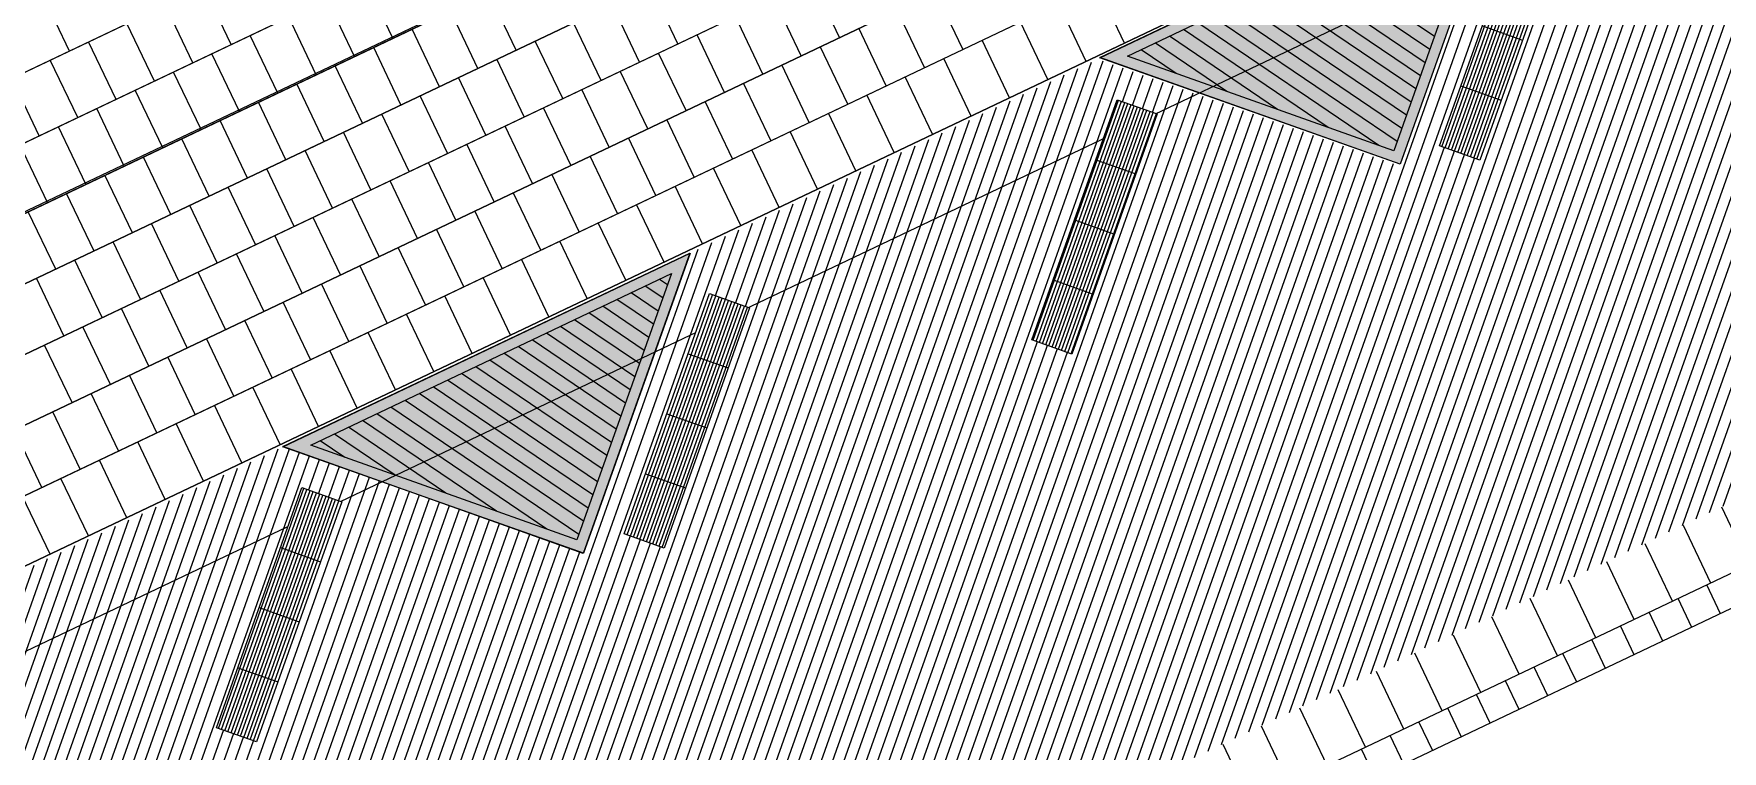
# Model space of a CAD drawing. Header units: metres. Extents: x 679599 to 680028, y 2748524 to 2748840.
# Drawn here: x 679946.38 to 679962.27, y 2748662.06 to 2748668.82 of the extents above; entities that cross this region are included whole.
import ezdxf

# ---------------------------------------------------------------- set-up
doc = ezdxf.new("R2010")
doc.units = ezdxf.units.M
doc.header["$LTSCALE"] = 5
doc.layers.add('00-AUX', color=2, linetype='Continuous', plot=False)
doc.layers.add('00-AUX Tree Pit', color=2, linetype='Continuous', plot=False)
for name, color, linetype, lineweight, plot in [('02-L-B-Barrier Curb', 210, 'Continuous', 5, False), ('02-L-B-Channel', 140, 'Continuous', 5, False), ('02-L-B-Curb', 11, 'Continuous', 5, False)]:
    doc.layers.add(name, color=color, linetype=linetype, lineweight=lineweight, plot=plot)
for name, color, linetype, lineweight, true_color in [('02-L-Joints-Paviment_07_Precast Concrete Blocks 60X40', 7, 'Continuous', 5, 0x999999), ('03-TR-Pavement_07_Precast Concrete Blocks 20X10', 7, 'Continuous', 5, 0x999999), ('03-TR-Pavement_07_Precast Concrete Blocks 60X40', 7, 'Continuous', 5, 0x999999), ('03-TR-Pavement_07_Precast irregular Concrete Blocks', 7, 'Continuous', 5, 0xb3b3b3)]:
    doc.layers.add(name, color=color, linetype=linetype, lineweight=lineweight, true_color=true_color)
doc.layers.add('03-TR-Tree Pit_Green', color=46, linetype='Continuous')
doc.layers.add('03-TR-Tree Pit_White', color=7, linetype='Continuous', true_color=0xfcfcfc)
doc.layers.add('04-BK-Tree Pit', color=6, linetype='Continuous', lineweight=5)

# ---------------------------------------------------------------- blocks, each defined once
blk = doc.blocks.new('*U3')
at = {"layer": '02-L-B-Channel'}
blk.add_lwpolyline([(0, -0.301), (0, 0)], dxfattribs=at)
blk = doc.blocks.new('*U4')
at = {"layer": '02-L-B-Channel', "color": 0, "linetype": 'ByBlock', "lineweight": -2, "transparency": 16777216, "rotation": 205.4480529310802}
for p in [(679962.25, 2748663.363), (679961.979, 2748663.234), (679961.708, 2748663.105), (679961.437, 2748662.976), (679960.896, 2748662.718), (679961.167, 2748662.847), (679960.625, 2748662.589), (679960.354, 2748662.46), (679960.083, 2748662.331), (679959.541, 2748662.073), (679959.812, 2748662.202), (679959.27, 2748661.945), (679958.999, 2748661.816)]:
    blk.add_blockref('*U3', p, dxfattribs=at)
blk = doc.blocks.new('Alcorque Parking 8m2')
at = {"layer": '03-TR-Tree Pit_Green', "ltscale": 0.3}
h = blk.add_hatch(dxfattribs=at)
h.set_pattern_fill('ANSI31', color=256, scale=0.04, angle=40)
h.set_pattern_definition([(85, (-679726.04474, -2748720.75428), (-0.1265167266577, 0.011068779329), [])])
h.paths.add_polyline_path([(-1.079, -0.384), (2.316, 1.231), (-0.189, 2.121)])
at = {"layer": '03-TR-Tree Pit_White'}
h = blk.add_hatch(color=256, dxfattribs=at)
h.dxf.hatch_style = 1
h.paths.add_polyline_path([(-1.254, -0.578), (2.577, 1.245), (-0.25, 2.249)])
at = {"layer": '02-L-B-Curb'}
blk.add_lwpolyline([(2.577, 1.245), (-0.25, 2.249), (-1.254, -0.578)], close=True, dxfattribs=at)
at = {"layer": '02-L-B-Curb', "color": 6}
blk.add_lwpolyline([(2.316, 1.231), (-0.189, 2.121), (-1.079, -0.384)], close=True, dxfattribs=at)
blk = doc.blocks.new('*U37')
at = {"layer": '02-L-Joints-Paviment_07_Precast Concrete Blocks 60X40'}
blk.add_line((0, 0.599), (0, 0), dxfattribs=at)
blk = doc.blocks.new('*U38')
at = {"layer": '02-L-Joints-Paviment_07_Precast Concrete Blocks 60X40', "color": 0, "linetype": 'ByBlock', "lineweight": -2, "transparency": 16777216, "rotation": 25.44814319928735}
for p in [(679962.521, 2748663.824), (679962.16, 2748663.652), (679961.799, 2748663.48), (679961.437, 2748663.309), (679961.076, 2748663.137), (679960.715, 2748662.965), (679960.354, 2748662.793), (679959.993, 2748662.621), (679959.631, 2748662.449), (679959.27, 2748662.277), (679958.909, 2748662.105), (679958.548, 2748661.934), (679958.187, 2748661.762), (679957.825, 2748661.59)]:
    blk.add_blockref('*U37', p, dxfattribs=at)
blk = doc.blocks.new('Piece Parking')
blk.add_wipeout([(-1.7, 0.2), (-1.7, -0.2), (0.7, -0.2), (0.7, 0.2)])
at = {"layer": '03-TR-Pavement_07_Precast irregular Concrete Blocks'}
h = blk.add_hatch(dxfattribs=at)
h.set_pattern_fill('ANSI31', color=256, scale=0.01, angle=135)
h.paths.add_polyline_path([(-1.7, 0.2), (0.7, 0.2), (0.7, -0.2), (-1.7, -0.2)])
blk.add_lwpolyline([(-1.7, 0.2), (0.7, 0.2), (0.7, -0.2), (-1.7, -0.2)], close=True)
at = {"layer": '02-L-Joints-Paviment_07_Precast Concrete Blocks 60X40'}
for points in [[(-1.1, 0.2), (-1.1, -0.2)], [(-0.5, 0.2), (-0.5, -0.2)], [(0.1, 0.2), (0.1, -0.2)]]:
    blk.add_lwpolyline(points, dxfattribs=at)

msp = doc.modelspace()

# ---------------------------------------------------------------- hatches: boundary and pattern name
at = {"layer": '03-TR-Pavement_07_Precast Concrete Blocks 20X10'}
h = msp.add_hatch(dxfattribs=at)
h.set_pattern_fill('ANSI31', color=256, scale=0.0315, angle=25.5)
h.set_pattern_definition([(70.5, (0, 0), (-0.094275932128, 0.033384858509), [])])
h.paths.add_polyline_path([(679945.648, 2748656.46), (679943.852, 2748660.24), (679944.878, 2748663.104), (679948.723, 2748664.934), (679951.551, 2748663.93), (679952.554, 2748666.757), (679956.392, 2748668.583), (679959.225, 2748667.582), (679960.23, 2748670.41), (679964.074, 2748672.238), (679966.807, 2748671.268), (679966.901, 2748671.235), (679967.905, 2748674.062), (679971.75, 2748675.891), (679974.576, 2748674.887), (679975.581, 2748677.714), (679979.425, 2748679.544), (679982.251, 2748678.54), (679983.256, 2748681.367), (679987.1, 2748683.196), (679989.832, 2748682.225), (679990.931, 2748685.019), (679994.775, 2748686.848), (679997.603, 2748685.845), (679998.607, 2748688.672), (680002.45, 2748690.501), (680005.277, 2748689.497), (680006.278, 2748692.322), (680010.255, 2748694.245), (680013.159, 2748693.214), (680014.955, 2748689.44)])

# ---------------------------------------------------------------- linework, layer by layer
at = {"layer": '00-AUX'}
for points in [[(679988.712, 2748759.346), (680016.783, 2748700.654), (679938.873, 2748663.618)], [(679944.374, 2748662.09), (680011.223, 2748693.901)], [(679977.775, 2748683.44), (679938.405, 2748664.705)], [(679978.213, 2748682.984), (679938.843, 2748664.249)], [(679978.291, 2748682.356), (679939.098, 2748663.705)], [(679836.059, 2748614.008), (679978.729, 2748681.901)], [(679836.136, 2748613.381), (679978.986, 2748681.359)], [(679836.574, 2748612.925), (679979.245, 2748680.817)], [(679836.651, 2748612.297), (679979.501, 2748680.276)], [(679836.728, 2748611.67), (679979.76, 2748679.734)], [(679945.906, 2748655.918), (679982.75, 2748673.451)]]:
    msp.add_lwpolyline(points, dxfattribs=at)
at = {"layer": '00-AUX Tree Pit'}
for points in [[(679960.242, 2748670.419), (679959.238, 2748667.592), (679956.411, 2748668.596)], [(679952.553, 2748666.755), (679951.549, 2748663.928), (679948.722, 2748664.933)]]:
    msp.add_lwpolyline(points, close=True, dxfattribs=at)
at = {"layer": '02-L-B-Channel'}
msp.add_lwpolyline([(679668.512, 2748523.584), (680028.077, 2748694.687)], dxfattribs=at)
at = {"layer": '02-L-Joints-Paviment_07_Precast Concrete Blocks 60X40'}
for points in [[(679946.713, 2748668.658), (679946.455, 2748669.2)], [(679948.235, 2748668.718), (679947.977, 2748669.26)], [(679949.757, 2748668.778), (679949.499, 2748669.32)], [(679950.917, 2748668.666), (679950.659, 2748669.207)], [(679952.439, 2748668.726), (679952.181, 2748669.268)], [(679953.961, 2748668.785), (679953.703, 2748669.327)], [(679955.121, 2748668.674), (679954.864, 2748669.215)], [(679956.643, 2748668.733), (679956.386, 2748669.275)], [(679947.873, 2748668.546), (679947.616, 2748669.088)], [(679949.396, 2748668.606), (679949.138, 2748669.148)], [(679950.556, 2748668.494), (679950.298, 2748669.035)], [(679952.077, 2748668.554), (679951.82, 2748669.096)], [(679953.6, 2748668.613), (679953.342, 2748669.155)], [(679954.76, 2748668.502), (679954.502, 2748669.043)], [(679956.282, 2748668.561), (679956.024, 2748669.103)], [(679947.512, 2748668.374), (679947.254, 2748668.916)], [(679949.034, 2748668.434), (679948.777, 2748668.976)], [(679950.195, 2748668.322), (679949.937, 2748668.863)], [(679951.716, 2748668.382), (679951.458, 2748668.924)], [(679953.238, 2748668.441), (679952.981, 2748668.983)], [(679954.399, 2748668.33), (679954.141, 2748668.872)], [(679955.921, 2748668.39), (679955.663, 2748668.931)], [(679947.151, 2748668.203), (679946.893, 2748668.744)], [(679948.673, 2748668.262), (679948.415, 2748668.804)], [(679951.355, 2748668.21), (679951.097, 2748668.752)], [(679952.877, 2748668.269), (679952.62, 2748668.811)], [(679954.038, 2748668.158), (679953.78, 2748668.7)], [(679955.56, 2748668.218), (679955.302, 2748668.759)], [(679946.79, 2748668.031), (679946.532, 2748668.573)], [(679948.312, 2748668.09), (679948.054, 2748668.632)], [(679949.833, 2748668.15), (679949.576, 2748668.691)], [(679950.994, 2748668.039), (679950.736, 2748668.58)], [(679952.516, 2748668.098), (679952.258, 2748668.639)], [(679955.199, 2748668.046), (679954.941, 2748668.587)], [(679946.429, 2748667.859), (679946.171, 2748668.401)], [(679947.951, 2748667.918), (679947.693, 2748668.46)], [(679949.472, 2748667.978), (679949.214, 2748668.52)], [(679950.633, 2748667.867), (679950.375, 2748668.408)], [(679952.155, 2748667.926), (679951.897, 2748668.467)], [(679953.676, 2748667.986), (679953.419, 2748668.528)], [(679954.837, 2748667.874), (679954.58, 2748668.416)], [(679947.59, 2748667.746), (679947.332, 2748668.288)], [(679949.111, 2748667.806), (679948.853, 2748668.348)], [(679950.271, 2748667.695), (679950.014, 2748668.236)], [(679951.794, 2748667.754), (679951.536, 2748668.295)], [(679953.315, 2748667.814), (679953.058, 2748668.356)], [(679954.476, 2748667.702), (679954.218, 2748668.244)], [(679947.228, 2748667.575), (679946.971, 2748668.116)], [(679948.75, 2748667.634), (679948.492, 2748668.176)], [(679949.91, 2748667.523), (679949.652, 2748668.064)], [(679951.432, 2748667.582), (679951.175, 2748668.124)], [(679952.954, 2748667.642), (679952.696, 2748668.184)], [(679954.115, 2748667.53), (679953.857, 2748668.072)], [(679946.867, 2748667.403), (679946.609, 2748667.944)], [(679948.389, 2748667.462), (679948.131, 2748668.004)], [(679951.071, 2748667.41), (679950.814, 2748667.952)], [(679952.593, 2748667.471), (679952.335, 2748668.012)], [(679946.506, 2748667.231), (679946.248, 2748667.773)], [(679948.027, 2748667.29), (679947.77, 2748667.832)], [(679949.549, 2748667.351), (679949.291, 2748667.893)], [(679950.71, 2748667.238), (679950.452, 2748667.78)], [(679952.232, 2748667.299), (679951.974, 2748667.84)], [(679953.754, 2748667.358), (679953.496, 2748667.9)], [(679947.666, 2748667.119), (679947.408, 2748667.66)], [(679949.188, 2748667.179), (679948.93, 2748667.721)], [(679950.349, 2748667.066), (679950.091, 2748667.608)], [(679951.871, 2748667.127), (679951.613, 2748667.668)], [(679953.393, 2748667.186), (679953.135, 2748667.728)], [(679947.305, 2748666.947), (679947.047, 2748667.488)], [(679948.827, 2748667.007), (679948.569, 2748667.549)], [(679949.988, 2748666.894), (679949.73, 2748667.436)], [(679951.509, 2748666.955), (679951.252, 2748667.497)], [(679953.031, 2748667.015), (679952.774, 2748667.556)], [(679946.944, 2748666.775), (679946.686, 2748667.316)], [(679948.465, 2748666.835), (679948.208, 2748667.377)], [(679951.148, 2748666.783), (679950.89, 2748667.325)], [(679952.67, 2748666.843), (679952.413, 2748667.384)], [(679946.583, 2748666.603), (679946.325, 2748667.145)], [(679948.104, 2748666.663), (679947.847, 2748667.205)], [(679949.627, 2748666.723), (679949.369, 2748667.264)], [(679950.787, 2748666.611), (679950.529, 2748667.153)], [(679952.309, 2748666.671), (679952.051, 2748667.212)], [(679947.743, 2748666.492), (679947.485, 2748667.033)], [(679949.265, 2748666.551), (679949.008, 2748667.092)], [(679950.426, 2748666.439), (679950.168, 2748666.981)], [(679951.948, 2748666.499), (679951.69, 2748667.04)], [(679947.382, 2748666.32), (679947.124, 2748666.861)], [(679948.904, 2748666.379), (679948.646, 2748666.92)], [(679950.065, 2748666.267), (679949.807, 2748666.809)], [(679951.587, 2748666.327), (679951.329, 2748666.869)], [(679947.021, 2748666.148), (679946.763, 2748666.689)], [(679948.543, 2748666.207), (679948.285, 2748666.748)], [(679949.703, 2748666.096), (679949.446, 2748666.637)], [(679951.225, 2748666.155), (679950.968, 2748666.697)], [(679946.659, 2748665.976), (679946.402, 2748666.518)], [(679948.182, 2748666.035), (679947.924, 2748666.577)], [(679950.864, 2748665.983), (679950.607, 2748666.525)], [(679947.821, 2748665.863), (679947.563, 2748666.405)], [(679949.342, 2748665.924), (679949.085, 2748666.465)], [(679950.503, 2748665.811), (679950.245, 2748666.353)], [(679947.459, 2748665.691), (679947.202, 2748666.233)], [(679948.981, 2748665.752), (679948.723, 2748666.293)], [(679950.142, 2748665.64), (679949.884, 2748666.181)], [(679947.098, 2748665.519), (679946.84, 2748666.061)], [(679948.62, 2748665.58), (679948.362, 2748666.121)], [(679949.781, 2748665.468), (679949.523, 2748666.009)], [(679946.737, 2748665.348), (679946.479, 2748665.889)], [(679948.259, 2748665.408), (679948.001, 2748665.95)], [(679949.42, 2748665.296), (679949.162, 2748665.837)], [(679947.897, 2748665.236), (679947.64, 2748665.778)], [(679947.536, 2748665.064), (679947.279, 2748665.606)], [(679949.058, 2748665.124), (679948.801, 2748665.665)], [(679947.175, 2748664.892), (679946.917, 2748665.434)], [(679948.697, 2748664.952), (679948.439, 2748665.494)], [(679946.814, 2748664.72), (679946.556, 2748665.262)], [(679948.336, 2748664.78), (679948.078, 2748665.322)], [(679946.453, 2748664.549), (679946.195, 2748665.09)], [(679947.975, 2748664.608), (679947.717, 2748665.15)], [(679947.614, 2748664.436), (679947.356, 2748664.978)], [(679947.252, 2748664.264), (679946.995, 2748664.806)], [(679946.891, 2748664.093), (679946.633, 2748664.634)], [(679946.53, 2748663.921), (679946.272, 2748664.462)]]:
    msp.add_lwpolyline(points, dxfattribs=at)
at = {"layer": '03-TR-Pavement_07_Precast Concrete Blocks 60X40'}
for points in [[(680022.883, 2748704.905), (679938.247, 2748664.63)], [(680023.141, 2748704.363), (679938.565, 2748664.117)], [(680023.398, 2748703.822), (679835.554, 2748614.433)], [(680023.656, 2748703.28), (679835.744, 2748613.859)], [(680023.914, 2748702.738), (679835.935, 2748613.285)], [(680024.172, 2748702.196), (679836.125, 2748612.711)], [(680024.43, 2748701.654), (679836.315, 2748612.137)], [(680024.679, 2748701.109), (679776.702, 2748583.105)]]:
    msp.add_lwpolyline(points, dxfattribs=at)

# ---------------------------------------------------------------- block references
at = {"layer": '02-L-B-Channel'}
msp.add_blockref('*U4', (0, 0), dxfattribs=at)
at = {"layer": '02-L-Joints-Paviment_07_Precast Concrete Blocks 60X40'}
msp.add_blockref('*U38', (0, 0), dxfattribs=at)
at = {"layer": '04-BK-Tree Pit'}
for p, xscale, rotation in [((679957.651, 2748669.204), -1, 230.8963178951805), ((679949.962, 2748665.541), -0.9999999999999992, 230.8937524196276)]:
    msp.add_blockref('Alcorque Parking 8m2', p, dxfattribs=dict(at, xscale=xscale, rotation=rotation))

# ---------------------------------------------------------------- next in the draw order: block references
at = {"layer": '02-L-B-Barrier Curb', "rotation": 70.43754181741912}
for p in [(679960.367, 2748669.299), (679956.529, 2748667.473), (679952.691, 2748665.647), (679948.854, 2748663.821)]:
    msp.add_blockref('Piece Parking', p, dxfattribs=at)

doc.saveas('drawing.dxf')
